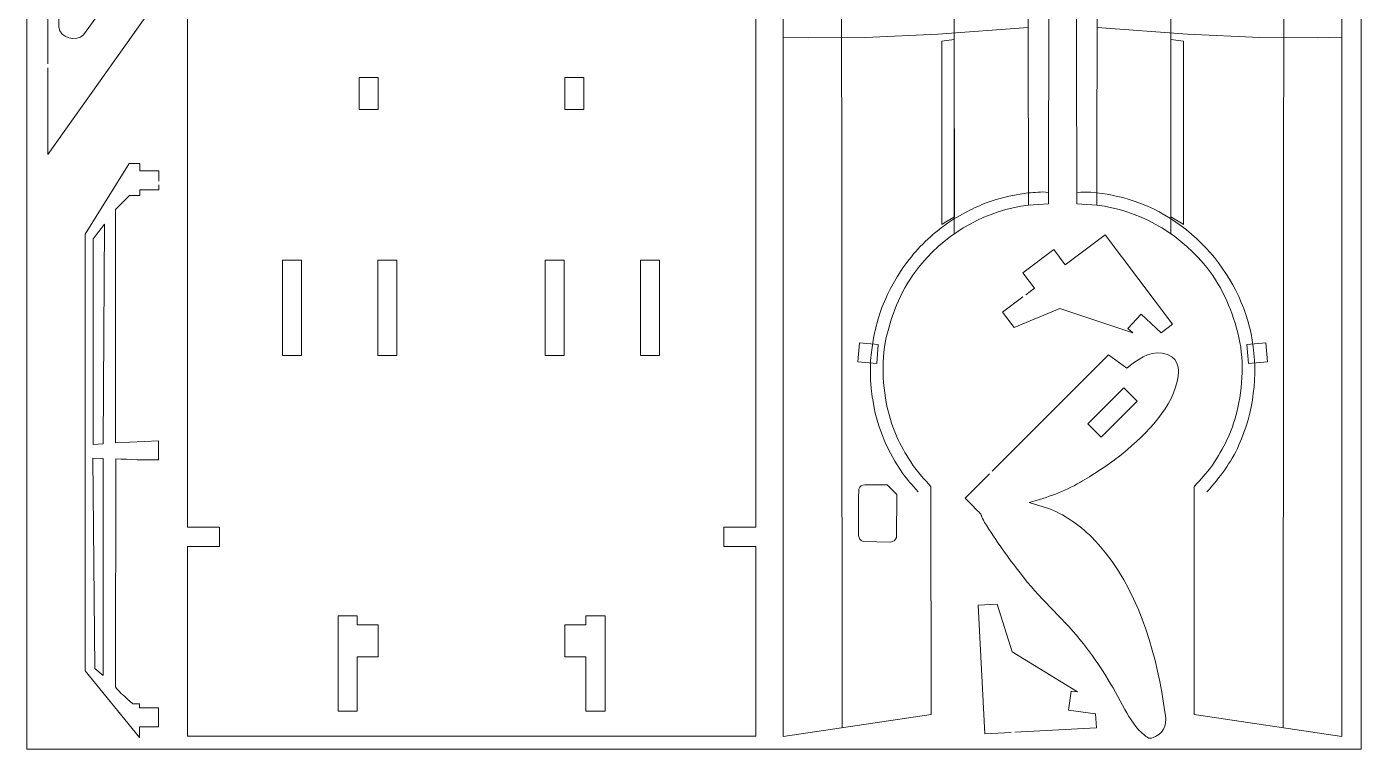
# Model space of a CAD drawing. Header units: centimetres. Extents: x -72 to 73, y -15 to 15.
# Drawn here: x -72.5 to -51.5, y -14.85 to -3.49 of the extents above; entities that cross this region are included whole.
import ezdxf

# ---------------------------------------------------------------- set-up
doc = ezdxf.new("R2010")
doc.units = ezdxf.units.CM
doc.header["$MEASUREMENT"] = 0
doc.layers.add('Camada 1', color=7, linetype='Continuous')

msp = doc.modelspace()

# ---------------------------------------------------------------- linework, layer by layer
at = {"layer": 'Camada 1', "color": 1, "lineweight": 9}
for points, knots in [([(-72.5, -14.85), (-72.5, -14.85), (-51.5, -14.85), (-51.5, -14.85), (-51.5, -14.85), (-51.5, -14.85), (-51.5, 14.85), (-51.5, 14.85), (-51.5, 14.85), (-51.5, 14.85), (-72.5, 14.85), (-72.5, 14.85), (-72.5, 14.85), (-72.5, 14.85), (-72.5, -14.85), (-72.5, -14.85), (-72.5, -14.85), (-72.5, -14.85), (-72.5, -14.85), (-72.5, -14.85)], [0, 0, 0, 0, 0.16666667, 0.16666667, 0.16666667, 0.16666667, 0.33333333, 0.33333333, 0.33333333, 0.33333333, 0.5, 0.5, 0.5, 0.5, 0.66666667, 0.66666667, 0.66666667, 0.66666667, 1, 1, 1, 1]), ([(-56.7361, -6.29), (-56.7361, -6.29), (-56.7567, 4.66358), (-56.7567, 4.66358), (-56.7567, 4.66358), (-56.7567, 4.66358), (-56.75963, 5.3342), (-56.75963, 5.3342)], [0, 0, 0, 0, 0.33333333, 0.33333333, 0.33333333, 0.33333333, 1, 1, 1, 1]), ([(-55.6639, -6.29), (-55.6639, -6.29), (-55.64331, 4.66358), (-55.64331, 4.66358), (-55.64331, 4.66358), (-55.64331, 4.66358), (-55.64037, 5.33421), (-55.64037, 5.33421)], [0, 0, 0, 0, 0.33333333, 0.33333333, 0.33333333, 0.33333333, 1, 1, 1, 1]), ([(-56.74199, -3.49572), (-56.74199, -3.49572), (-58.16266, -3.60455), (-58.16266, -3.60455), (-58.16266, -3.60455), (-58.16266, -3.60455), (-59.30096, -3.6575), (-59.30096, -3.6575), (-59.30096, -3.6575), (-59.30096, -3.6575), (-60.20394, -3.66044), (-60.20394, -3.66044), (-60.20394, -3.66044), (-60.20394, -3.66044), (-60.59516, -3.64868), (-60.59516, -3.64868)], [0, 0, 0, 0, 0.2, 0.2, 0.2, 0.2, 0.4, 0.4, 0.4, 0.4, 0.6, 0.6, 0.6, 0.6, 1, 1, 1, 1]), ([(-55.65802, -3.49572), (-55.65802, -3.49572), (-54.23735, -3.60455), (-54.23735, -3.60455), (-54.23735, -3.60455), (-54.23735, -3.60455), (-53.09904, -3.65749), (-53.09904, -3.65749), (-53.09904, -3.65749), (-53.09904, -3.65749), (-52.19606, -3.66044), (-52.19606, -3.66044), (-52.19606, -3.66044), (-52.19606, -3.66044), (-51.80485, -3.64868), (-51.80485, -3.64868)], [0, 0, 0, 0, 0.2, 0.2, 0.2, 0.2, 0.4, 0.4, 0.4, 0.4, 0.6, 0.6, 0.6, 0.6, 1, 1, 1, 1]), ([(-57.90381, -3.68691), (-57.90381, -3.68691), (-57.90088, -6.47531), (-57.90088, -6.47531), (-57.90088, -6.47531), (-57.90088, -6.47531), (-58.07148, -6.57531), (-58.07148, -6.57531), (-58.07148, -6.57531), (-58.07148, -6.57531), (-58.10089, -6.59884), (-58.10089, -6.59884), (-58.10089, -6.59884), (-58.10089, -6.59884), (-58.10089, -3.71044), (-58.10089, -3.71044), (-58.10089, -3.71044), (-58.10089, -3.71044), (-57.90381, -3.68691), (-57.90381, -3.68691)], [0, 0, 0, 0, 0.16666667, 0.16666667, 0.16666667, 0.16666667, 0.33333333, 0.33333333, 0.33333333, 0.33333333, 0.5, 0.5, 0.5, 0.5, 0.66666667, 0.66666667, 0.66666667, 0.66666667, 1, 1, 1, 1]), ([(-54.49619, -3.68691), (-54.49619, -3.68691), (-54.49913, -6.47531), (-54.49913, -6.47531), (-54.49913, -6.47531), (-54.49913, -6.47531), (-54.32853, -6.57531), (-54.32853, -6.57531), (-54.32853, -6.57531), (-54.32853, -6.57531), (-54.29911, -6.59884), (-54.29911, -6.59884), (-54.29911, -6.59884), (-54.29911, -6.59884), (-54.29911, -3.71044), (-54.29911, -3.71044), (-54.29911, -3.71044), (-54.29911, -3.71044), (-54.49619, -3.68691), (-54.49619, -3.68691)], [0, 0, 0, 0, 0.16666667, 0.16666667, 0.16666667, 0.16666667, 0.33333333, 0.33333333, 0.33333333, 0.33333333, 0.5, 0.5, 0.5, 0.5, 0.66666667, 0.66666667, 0.66666667, 0.66666667, 1, 1, 1, 1]), ([(-58.4715, -10.80203), (-58.57768, -10.68035), (-58.63105, -10.62753), (-58.71858, -10.50495), (-58.71858, -10.50495), (-58.71858, -10.50495), (-58.83917, -10.31965), (-58.83917, -10.31965), (-58.83917, -10.31965), (-58.83917, -10.31965), (-58.90976, -10.19317), (-58.90976, -10.19317), (-58.90976, -10.19317), (-58.90976, -10.19317), (-58.97447, -10.06375), (-58.97447, -10.06375), (-58.97447, -10.06375), (-59.05931, -9.85245), (-59.12181, -9.71312), (-59.16564, -9.47842), (-59.16564, -9.47842), (-59.20254, -9.28092), (-59.20893, -9.24274), (-59.22155, -9.04017), (-59.22155, -9.04017), (-59.22815, -8.9342), (-59.22663, -8.74987), (-59.21272, -8.64602), (-59.21272, -8.64602), (-59.21272, -8.64602), (-59.18331, -8.41366), (-59.18331, -8.41366), (-59.18331, -8.41366), (-59.11883, -8.09814), (-59.05447, -7.89243), (-58.90976, -7.60184), (-58.90976, -7.60184), (-58.90976, -7.60184), (-58.80386, -7.41948), (-58.80386, -7.41948), (-58.80386, -7.41948), (-58.80386, -7.41948), (-58.74211, -7.31947), (-58.74211, -7.31947), (-58.74211, -7.31947), (-58.67787, -7.21919), (-58.55898, -7.07352), (-58.47738, -6.98417), (-58.47738, -6.98417), (-58.28054, -6.76862), (-58.03216, -6.56913), (-57.7744, -6.43119), (-57.7744, -6.43119), (-57.67055, -6.37561), (-57.58137, -6.32645), (-57.4685, -6.28413), (-57.4685, -6.28413), (-57.4685, -6.28413), (-57.40085, -6.25765), (-57.40085, -6.25765), (-57.40085, -6.25765), (-57.40085, -6.25765), (-57.26259, -6.20764), (-57.26259, -6.20764), (-57.26259, -6.20764), (-57.26259, -6.20764), (-57.04495, -6.14882), (-57.04495, -6.14882), (-57.04495, -6.14882), (-57.04495, -6.14882), (-56.74787, -6.09882), (-56.74787, -6.09882), (-56.74787, -6.09882), (-56.63323, -6.09882), (-56.54414, -6.07114), (-56.42432, -6.09293)], [0, 0, 0, 0, 0.05, 0.05, 0.05, 0.05, 0.1, 0.1, 0.1, 0.1, 0.15, 0.15, 0.15, 0.15, 0.2, 0.2, 0.2, 0.2, 0.25, 0.25, 0.25, 0.25, 0.3, 0.3, 0.3, 0.3, 0.35, 0.35, 0.35, 0.35, 0.4, 0.4, 0.4, 0.4, 0.45, 0.45, 0.45, 0.45, 0.5, 0.5, 0.5, 0.5, 0.55, 0.55, 0.55, 0.55, 0.6, 0.6, 0.6, 0.6, 0.65, 0.65, 0.65, 0.65, 0.7, 0.7, 0.7, 0.7, 0.75, 0.75, 0.75, 0.75, 0.8, 0.8, 0.8, 0.8, 0.85, 0.85, 0.85, 0.85, 0.9, 0.9, 0.9, 0.9, 1, 1, 1, 1]), ([(-53.9285, -10.80203), (-53.7177, -10.56047), (-53.55778, -10.35774), (-53.42553, -10.06375), (-53.42553, -10.06375), (-53.19357, -9.54813), (-53.12402, -8.97458), (-53.2167, -8.41365), (-53.2167, -8.41365), (-53.39655, -7.3251), (-54.27378, -6.38533), (-55.35506, -6.14881), (-55.35506, -6.14881), (-55.5115, -6.11459), (-55.82292, -6.06515), (-55.97568, -6.09293)], [0, 0, 0, 0, 0.2, 0.2, 0.2, 0.2, 0.4, 0.4, 0.4, 0.4, 0.6, 0.6, 0.6, 0.6, 1, 1, 1, 1]), ([(-58.90976, -11.59031), (-58.90976, -11.59031), (-59.3392, -11.58443), (-59.3392, -11.58443), (-59.3392, -11.58443), (-59.38794, -11.5677), (-59.40123, -11.53318), (-59.40978, -11.4903), (-59.40978, -11.4903), (-59.40978, -11.39942), (-59.4174, -10.79565), (-59.40391, -10.75791), (-59.40391, -10.75791), (-59.38859, -10.71506), (-59.35393, -10.69246), (-59.30979, -10.69026), (-59.30979, -10.69026), (-59.30979, -10.69026), (-58.95976, -10.69026), (-58.95976, -10.69026), (-58.95976, -10.69026), (-58.95976, -10.69026), (-58.80975, -10.84027), (-58.80975, -10.84027), (-58.80975, -10.84027), (-58.80975, -10.84027), (-58.8127, -11.51972), (-58.8127, -11.51972), (-58.8127, -11.51972), (-58.82472, -11.56129), (-58.86904, -11.58664), (-58.90976, -11.59031)], [0, 0, 0, 0, 0.11111111, 0.11111111, 0.11111111, 0.11111111, 0.22222222, 0.22222222, 0.22222222, 0.22222222, 0.33333333, 0.33333333, 0.33333333, 0.33333333, 0.44444444, 0.44444444, 0.44444444, 0.44444444, 0.55555556, 0.55555556, 0.55555556, 0.55555556, 0.66666667, 0.66666667, 0.66666667, 0.66666667, 0.77777778, 0.77777778, 0.77777778, 0.77777778, 1, 1, 1, 1])]:
    msp.add_open_spline(points, degree=3, knots=knots, dxfattribs=at)
at = {"layer": 'Camada 1', "color": 3, "lineweight": 9}
for points, knots in [([(-72.1669, -4.13037), (-72.1669, -4.13037), (-72.16628, -5.49322), (-72.16628, -5.49322), (-72.16628, -5.49322), (-72.16628, -5.49322), (-70.03379, -2.48422), (-70.03379, -2.48422), (-70.03379, -2.48422), (-70.03379, -2.48422), (-69.03373, -1.02825), (-69.03373, -1.02825), (-69.03373, -1.02825), (-69.03373, -1.02825), (-69.02491, 10.13122), (-69.02491, 10.13122), (-69.02491, 10.13122), (-69.02491, 10.13122), (-72.17509, 14.19322), (-72.17509, 14.19322), (-72.17509, 14.19322), (-72.17509, 14.19322), (-72.16693, -4.07154), (-72.16693, -4.07154)], [0, 0, 0, 0, 0.14285714, 0.14285714, 0.14285714, 0.14285714, 0.28571429, 0.28571429, 0.28571429, 0.28571429, 0.42857143, 0.42857143, 0.42857143, 0.42857143, 0.57142857, 0.57142857, 0.57142857, 0.57142857, 0.71428571, 0.71428571, 0.71428571, 0.71428571, 1, 1, 1, 1]), ([(-56.4155, 5.30479), (-56.80419, 5.33801), (-57.0135, 5.35168), (-57.32438, 5.48127), (-57.32438, 5.48127), (-57.32438, 5.48127), (-57.76558, 5.68423), (-57.76558, 5.68423), (-57.76558, 5.68423), (-57.90637, 5.75443), (-58.12828, 5.94984), (-58.25678, 6.07837), (-58.25678, 6.07837), (-59.03409, 6.85581), (-59.23649, 8.06974), (-58.74503, 9.05207), (-58.74503, 9.05207), (-58.70819, 9.12571), (-58.56227, 9.35372), (-58.55386, 9.38444), (-58.55386, 9.38444), (-58.55386, 9.38444), (-58.55386, 12.34637), (-58.55386, 12.34637), (-58.55386, 12.34637), (-58.55386, 12.34637), (-58.83623, 12.34637), (-58.83623, 12.34637), (-58.83623, 12.34637), (-58.83623, 12.34637), (-58.83623, 11.9287), (-58.83623, 11.9287), (-58.83623, 11.9287), (-58.83623, 11.9287), (-59.78628, 11.9287), (-59.78628, 11.9287), (-59.78628, 11.9287), (-59.78628, 11.9287), (-59.78628, 12.31402), (-59.78628, 12.31402), (-59.78628, 12.31402), (-59.86981, 12.28618), (-59.93224, 12.19491), (-59.95394, 12.10813), (-59.95394, 12.10813), (-59.95394, 12.10813), (-60.08042, 11.31691), (-60.08042, 11.31691), (-60.08042, 11.31691), (-60.35593, 9.40993), (-60.46279, 7.45746), (-60.5628, 5.53422), (-60.5628, 5.53422), (-60.5628, 5.53422), (-60.40102, 5.41068), (-60.40102, 5.41068), (-60.40102, 5.41068), (-60.44318, 5.35589), (-60.56206, 5.22252), (-60.58045, 5.16066), (-60.58045, 5.16066), (-60.60225, 5.08731), (-60.59516, 4.46401), (-60.59516, 4.45768), (-60.59516, 4.45768), (-60.59516, 4.45768), (-60.29514, 4.45768), (-60.29514, 4.45768), (-60.29514, 4.45768), (-60.29514, 4.45768), (-60.29514, 4.15472), (-60.29514, 4.15472), (-60.29514, 4.15472), (-60.29514, 4.15472), (-60.59516, 4.15472), (-60.59516, 4.15472), (-60.59516, 4.15472), (-60.59516, -2.11231), (-60.59516, -8.37934), (-60.59516, -14.64637), (-60.59516, -14.64637), (-60.59516, -14.64637), (-58.26855, -14.30223), (-58.26855, -14.30223), (-58.26855, -14.30223), (-58.26855, -14.30223), (-58.27149, -10.71967), (-58.27149, -10.71967), (-58.27149, -10.71967), (-58.27724, -10.70436), (-58.49083, -10.4844), (-58.5568, -10.38141), (-58.5568, -10.38141), (-58.73485, -10.10444), (-58.85976, -9.87553), (-58.94212, -9.54607), (-58.94212, -9.54607), (-59.03898, -9.15864), (-59.0598, -8.68893), (-58.95682, -8.30188), (-58.95682, -8.30188), (-58.84702, -7.88922), (-58.69915, -7.54534), (-58.41561, -7.21064), (-58.41561, -7.21064), (-57.98276, -6.69968), (-57.38523, -6.36941), (-56.7361, -6.29294), (-56.7361, -6.29294), (-56.7361, -6.29294), (-56.42432, -6.27235), (-56.42432, -6.27235), (-56.42432, -6.27235), (-56.42432, -6.27235), (-56.40373, 3.49586), (-56.40373, 3.49586), (-56.40373, 3.49586), (-56.40373, 3.49586), (-56.4155, 5.30479), (-56.4155, 5.30479)], [0, 0, 0, 0, 0.03225806, 0.03225806, 0.03225806, 0.03225806, 0.06451613, 0.06451613, 0.06451613, 0.06451613, 0.09677419, 0.09677419, 0.09677419, 0.09677419, 0.12903226, 0.12903226, 0.12903226, 0.12903226, 0.16129032, 0.16129032, 0.16129032, 0.16129032, 0.19354839, 0.19354839, 0.19354839, 0.19354839, 0.22580645, 0.22580645, 0.22580645, 0.22580645, 0.25806452, 0.25806452, 0.25806452, 0.25806452, 0.29032258, 0.29032258, 0.29032258, 0.29032258, 0.32258065, 0.32258065, 0.32258065, 0.32258065, 0.35483871, 0.35483871, 0.35483871, 0.35483871, 0.38709677, 0.38709677, 0.38709677, 0.38709677, 0.41935484, 0.41935484, 0.41935484, 0.41935484, 0.4516129, 0.4516129, 0.4516129, 0.4516129, 0.48387097, 0.48387097, 0.48387097, 0.48387097, 0.51612903, 0.51612903, 0.51612903, 0.51612903, 0.5483871, 0.5483871, 0.5483871, 0.5483871, 0.58064516, 0.58064516, 0.58064516, 0.58064516, 0.61290323, 0.61290323, 0.61290323, 0.61290323, 0.64516129, 0.64516129, 0.64516129, 0.64516129, 0.67741935, 0.67741935, 0.67741935, 0.67741935, 0.70967742, 0.70967742, 0.70967742, 0.70967742, 0.74193548, 0.74193548, 0.74193548, 0.74193548, 0.77419355, 0.77419355, 0.77419355, 0.77419355, 0.80645161, 0.80645161, 0.80645161, 0.80645161, 0.83870968, 0.83870968, 0.83870968, 0.83870968, 0.87096774, 0.87096774, 0.87096774, 0.87096774, 0.90322581, 0.90322581, 0.90322581, 0.90322581, 0.93548387, 0.93548387, 0.93548387, 0.93548387, 1, 1, 1, 1]), ([(-55.9845, 5.30479), (-55.59582, 5.33802), (-55.3865, 5.35168), (-55.07563, 5.48127), (-55.07563, 5.48127), (-55.07563, 5.48127), (-54.63443, 5.68423), (-54.63443, 5.68423), (-54.63443, 5.68423), (-54.49364, 5.75443), (-54.27172, 5.94984), (-54.14322, 6.07837), (-54.14322, 6.07837), (-53.36591, 6.85581), (-53.16351, 8.06975), (-53.65497, 9.05207), (-53.65497, 9.05207), (-53.69182, 9.12572), (-53.83774, 9.35372), (-53.84615, 9.38444), (-53.84615, 9.38444), (-53.84615, 9.38444), (-53.84615, 12.34638), (-53.84615, 12.34638), (-53.84615, 12.34638), (-53.84615, 12.34638), (-53.56378, 12.34638), (-53.56378, 12.34638), (-53.56378, 12.34638), (-53.56378, 12.34638), (-53.56378, 11.92871), (-53.56378, 11.92871), (-53.56378, 11.92871), (-53.56378, 11.92871), (-52.61372, 11.92871), (-52.61372, 11.92871), (-52.61372, 11.92871), (-52.61372, 11.92871), (-52.61372, 12.31402), (-52.61372, 12.31402), (-52.61372, 12.31402), (-52.5302, 12.28618), (-52.46776, 12.19491), (-52.44606, 12.10813), (-52.44606, 12.10813), (-52.44606, 12.10813), (-52.31958, 11.31691), (-52.31958, 11.31691), (-52.31958, 11.31691), (-52.04407, 9.40993), (-51.93722, 7.45746), (-51.8372, 5.53422), (-51.8372, 5.53422), (-51.8372, 5.53422), (-51.99898, 5.41068), (-51.99898, 5.41068), (-51.99898, 5.41068), (-51.95682, 5.35589), (-51.83795, 5.22253), (-51.81956, 5.16067), (-51.81956, 5.16067), (-51.79776, 5.08731), (-51.80485, 4.46401), (-51.80485, 4.45768), (-51.80485, 4.45768), (-51.80485, 4.45768), (-52.10487, 4.45768), (-52.10487, 4.45768), (-52.10487, 4.45768), (-52.10487, 4.45768), (-52.10487, 4.15472), (-52.10487, 4.15472), (-52.10487, 4.15472), (-52.10487, 4.15472), (-51.80485, 4.15472), (-51.80485, 4.15472), (-51.80485, 4.15472), (-51.80485, -2.11231), (-51.80485, -8.37934), (-51.80485, -14.64637), (-51.80485, -14.64637), (-51.80485, -14.64637), (-54.13146, -14.30223), (-54.13146, -14.30223), (-54.13146, -14.30223), (-54.13146, -14.30223), (-54.12852, -10.71967), (-54.12852, -10.71967), (-54.12852, -10.71967), (-54.12276, -10.70436), (-53.90918, -10.4844), (-53.84321, -10.38141), (-53.84321, -10.38141), (-53.66515, -10.10444), (-53.54025, -9.87553), (-53.45789, -9.54607), (-53.45789, -9.54607), (-53.36103, -9.15864), (-53.3402, -8.68893), (-53.44318, -8.30188), (-53.44318, -8.30188), (-53.55298, -7.88921), (-53.70086, -7.54533), (-53.98439, -7.21064), (-53.98439, -7.21064), (-54.41724, -6.69968), (-55.01477, -6.36941), (-55.6639, -6.29294), (-55.6639, -6.29294), (-55.6639, -6.29294), (-55.97568, -6.27235), (-55.97568, -6.27235), (-55.97568, -6.27235), (-55.97568, -6.27235), (-55.99627, 3.49587), (-55.99627, 3.49587), (-55.99627, 3.49587), (-55.99627, 3.49587), (-55.9845, 5.30479), (-55.9845, 5.30479)], [0, 0, 0, 0, 0.03225806, 0.03225806, 0.03225806, 0.03225806, 0.06451613, 0.06451613, 0.06451613, 0.06451613, 0.09677419, 0.09677419, 0.09677419, 0.09677419, 0.12903226, 0.12903226, 0.12903226, 0.12903226, 0.16129032, 0.16129032, 0.16129032, 0.16129032, 0.19354839, 0.19354839, 0.19354839, 0.19354839, 0.22580645, 0.22580645, 0.22580645, 0.22580645, 0.25806452, 0.25806452, 0.25806452, 0.25806452, 0.29032258, 0.29032258, 0.29032258, 0.29032258, 0.32258065, 0.32258065, 0.32258065, 0.32258065, 0.35483871, 0.35483871, 0.35483871, 0.35483871, 0.38709677, 0.38709677, 0.38709677, 0.38709677, 0.41935484, 0.41935484, 0.41935484, 0.41935484, 0.4516129, 0.4516129, 0.4516129, 0.4516129, 0.48387097, 0.48387097, 0.48387097, 0.48387097, 0.51612903, 0.51612903, 0.51612903, 0.51612903, 0.5483871, 0.5483871, 0.5483871, 0.5483871, 0.58064516, 0.58064516, 0.58064516, 0.58064516, 0.61290323, 0.61290323, 0.61290323, 0.61290323, 0.64516129, 0.64516129, 0.64516129, 0.64516129, 0.67741935, 0.67741935, 0.67741935, 0.67741935, 0.70967742, 0.70967742, 0.70967742, 0.70967742, 0.74193548, 0.74193548, 0.74193548, 0.74193548, 0.77419355, 0.77419355, 0.77419355, 0.77419355, 0.80645161, 0.80645161, 0.80645161, 0.80645161, 0.83870968, 0.83870968, 0.83870968, 0.83870968, 0.87096774, 0.87096774, 0.87096774, 0.87096774, 0.90322581, 0.90322581, 0.90322581, 0.90322581, 0.93548387, 0.93548387, 0.93548387, 0.93548387, 1, 1, 1, 1]), ([(-71.75742, 5.23388), (-71.75742, 5.23388), (-69.31905, 5.6839), (-69.31905, 5.6839), (-69.31905, 5.6839), (-69.31905, 5.6839), (-69.32494, -0.39586), (-69.32494, -0.39586), (-69.32494, -0.39586), (-69.32494, -0.39586), (-69.43671, -0.69588), (-69.43671, -0.69588), (-69.43671, -0.69588), (-69.43671, -0.69588), (-71.01032, -2.78424), (-71.01032, -2.78424), (-71.01032, -2.78424), (-71.01032, -2.78424), (-71.60742, -3.6137), (-71.60742, -3.6137), (-71.60742, -3.6137), (-71.719, -3.72489), (-71.9831, -3.66641), (-71.99273, -3.4931), (-71.99273, -3.4931), (-71.99273, -3.4931), (-71.99567, 4.9015), (-71.99567, 4.9015), (-71.99567, 4.9015), (-71.99572, 5.12797), (-71.93712, 5.13874), (-71.75742, 5.23388)], [0, 0, 0, 0, 0.11111111, 0.11111111, 0.11111111, 0.11111111, 0.22222222, 0.22222222, 0.22222222, 0.22222222, 0.33333333, 0.33333333, 0.33333333, 0.33333333, 0.44444444, 0.44444444, 0.44444444, 0.44444444, 0.55555556, 0.55555556, 0.55555556, 0.55555556, 0.66666667, 0.66666667, 0.66666667, 0.66666667, 0.77777778, 0.77777778, 0.77777778, 0.77777778, 1, 1, 1, 1]), ([(-61.02916, -11.35897), (-61.02916, -11.35897), (-61.02916, -3.05848), (-61.02916, -3.05848), (-61.02916, -3.05848), (-61.02916, -3.05848), (-61.15858, -3.05848), (-61.15858, -3.05848), (-61.15858, -3.05848), (-61.15858, -3.05848), (-61.15858, -3.05554), (-61.15858, -3.05554), (-61.15858, -3.05554), (-61.15858, -3.05554), (-69.97084, -3.05554), (-69.97084, -3.05554), (-69.97084, -3.05554), (-69.97084, -3.05554), (-69.97084, -11.35897), (-69.97084, -11.35897), (-69.97084, -11.35897), (-69.97084, -11.35897), (-69.46789, -11.35897), (-69.46789, -11.35897), (-69.46789, -11.35897), (-69.46789, -11.35897), (-69.46789, -11.65898), (-69.46789, -11.65898), (-69.46789, -11.65898), (-69.46789, -11.65898), (-69.97084, -11.65898), (-69.97084, -11.65898), (-69.97084, -11.65898), (-69.97084, -11.65898), (-69.97084, -14.64445), (-69.97084, -14.64445), (-69.97084, -14.64445), (-69.97084, -14.64445), (-61.02916, -14.64445), (-61.02916, -14.64445), (-61.02916, -14.64445), (-61.02916, -14.64445), (-61.02916, -11.65898), (-61.02916, -11.65898), (-61.02916, -11.65898), (-61.02916, -11.65898), (-61.53213, -11.65898), (-61.53213, -11.65898), (-61.53213, -11.65898), (-61.53213, -11.65898), (-61.53213, -11.35897), (-61.53213, -11.35897), (-61.53213, -11.35897), (-61.53213, -11.35897), (-61.02916, -11.35897), (-61.02916, -11.35897)], [0, 0, 0, 0, 0.06666667, 0.06666667, 0.06666667, 0.06666667, 0.13333333, 0.13333333, 0.13333333, 0.13333333, 0.2, 0.2, 0.2, 0.2, 0.26666667, 0.26666667, 0.26666667, 0.26666667, 0.33333333, 0.33333333, 0.33333333, 0.33333333, 0.4, 0.4, 0.4, 0.4, 0.46666667, 0.46666667, 0.46666667, 0.46666667, 0.53333333, 0.53333333, 0.53333333, 0.53333333, 0.6, 0.6, 0.6, 0.6, 0.66666667, 0.66666667, 0.66666667, 0.66666667, 0.73333333, 0.73333333, 0.73333333, 0.73333333, 0.8, 0.8, 0.8, 0.8, 0.86666667, 0.86666667, 0.86666667, 0.86666667, 1, 1, 1, 1]), ([(-70.42202, -5.91514), (-70.42202, -5.91514), (-70.42202, -5.75268), (-70.42202, -5.75268), (-70.42202, -5.75268), (-70.42202, -5.75268), (-70.72204, -5.75268), (-70.72204, -5.75268), (-70.72204, -5.75268), (-70.72204, -5.75268), (-70.72204, -5.63503), (-70.72204, -5.63503), (-70.72204, -5.63503), (-70.72204, -5.63503), (-70.88969, -5.63503), (-70.88969, -5.63503), (-70.88969, -5.63503), (-70.88969, -5.63503), (-71.57797, -6.7498), (-71.57797, -6.7498), (-71.57797, -6.7498), (-71.57797, -6.7498), (-71.57797, -13.61784), (-71.57797, -13.61784), (-71.57797, -13.61784), (-71.57797, -13.61784), (-70.72498, -14.66496), (-70.72498, -14.66496), (-70.72498, -14.66496), (-70.72498, -14.66496), (-70.72498, -14.4973), (-70.72498, -14.4973), (-70.72498, -14.4973), (-70.72498, -14.4973), (-70.42496, -14.4973), (-70.42496, -14.4973), (-70.42496, -14.4973), (-70.42496, -14.4973), (-70.42496, -14.19729), (-70.42496, -14.19729), (-70.42496, -14.19729), (-70.42496, -14.19729), (-70.72498, -14.19729), (-70.72498, -14.19729), (-70.72498, -14.19729), (-70.72498, -14.19729), (-70.72498, -14.13258), (-70.72498, -14.13258), (-70.72498, -14.13258), (-70.72498, -14.13258), (-70.83087, -14.13258), (-70.83087, -14.13258), (-70.83087, -14.13258), (-70.83094, -14.13255), (-71.09445, -13.91131), (-71.10147, -13.86785), (-71.10147, -13.86785), (-71.10147, -13.86785), (-71.09853, -10.28235), (-71.09853, -10.28235), (-71.09853, -10.28235), (-70.87363, -10.29298), (-70.65009, -10.3), (-70.42496, -10.3), (-70.42496, -10.3), (-70.42496, -10.3), (-70.42496, -9.99998), (-70.42496, -9.99998), (-70.42496, -9.99998), (-70.42496, -9.99998), (-71.10147, -10.02941), (-71.10147, -10.02941), (-71.10147, -10.02941), (-71.10147, -10.02941), (-71.10147, -6.36155), (-71.10147, -6.36155), (-71.10147, -6.36155), (-71.10147, -6.36155), (-70.88381, -6.14094), (-70.88381, -6.14094), (-70.88381, -6.14094), (-70.88381, -6.14094), (-70.72204, -6.14094), (-70.72204, -6.14094), (-70.72204, -6.14094), (-70.72204, -6.14094), (-70.72204, -6.0527), (-70.72204, -6.0527), (-70.72204, -6.0527), (-70.72204, -6.0527), (-70.42202, -6.0527), (-70.42202, -6.0527), (-70.42202, -6.0527), (-70.42202, -6.0527), (-70.42202, -5.97397), (-70.42202, -5.97397)], [0, 0, 0, 0, 0.04, 0.04, 0.04, 0.04, 0.08, 0.08, 0.08, 0.08, 0.12, 0.12, 0.12, 0.12, 0.16, 0.16, 0.16, 0.16, 0.2, 0.2, 0.2, 0.2, 0.24, 0.24, 0.24, 0.24, 0.28, 0.28, 0.28, 0.28, 0.32, 0.32, 0.32, 0.32, 0.36, 0.36, 0.36, 0.36, 0.4, 0.4, 0.4, 0.4, 0.44, 0.44, 0.44, 0.44, 0.48, 0.48, 0.48, 0.48, 0.52, 0.52, 0.52, 0.52, 0.56, 0.56, 0.56, 0.56, 0.6, 0.6, 0.6, 0.6, 0.64, 0.64, 0.64, 0.64, 0.68, 0.68, 0.68, 0.68, 0.72, 0.72, 0.72, 0.72, 0.76, 0.76, 0.76, 0.76, 0.8, 0.8, 0.8, 0.8, 0.84, 0.84, 0.84, 0.84, 0.88, 0.88, 0.88, 0.88, 0.92, 0.92, 0.92, 0.92, 1, 1, 1, 1]), ([(-56.78094, -7.70046), (-56.78094, -7.70046), (-56.64202, -7.59578), (-56.64202, -7.59578), (-56.64202, -7.59578), (-56.64202, -7.59578), (-56.82435, -7.35382), (-56.82435, -7.35382), (-56.82435, -7.35382), (-56.82435, -7.35382), (-56.34044, -6.98917), (-56.34044, -6.98917), (-56.34044, -6.98917), (-56.34044, -6.98917), (-56.15812, -7.23113), (-56.15812, -7.23113), (-56.15812, -7.23113), (-56.15812, -7.23113), (-55.53092, -6.7585), (-55.53092, -6.7585), (-55.53092, -6.7585), (-55.53092, -6.7585), (-54.4706, -8.16559), (-54.4706, -8.16559), (-54.4706, -8.16559), (-54.4706, -8.16559), (-54.64679, -8.29836), (-54.64679, -8.29836), (-54.64679, -8.29836), (-54.64679, -8.29836), (-54.9651, -8.00788), (-54.9651, -8.00788), (-54.9651, -8.00788), (-54.9651, -8.00788), (-55.17107, -8.23306), (-55.17107, -8.23306), (-55.17107, -8.23306), (-55.17107, -8.23306), (-55.09622, -8.29819), (-55.09622, -8.29819), (-55.09622, -8.29819), (-55.09622, -8.29819), (-56.24186, -7.91665), (-56.24186, -7.91665), (-56.24186, -7.91665), (-56.24186, -7.91665), (-56.96475, -8.21831), (-56.96475, -8.21831), (-56.96475, -8.21831), (-56.96475, -8.21831), (-57.14707, -7.97636), (-57.14707, -7.97636), (-57.14707, -7.97636), (-57.14707, -7.97636), (-56.82792, -7.73586), (-56.82792, -7.73586)], [0, 0, 0, 0, 0.06666667, 0.06666667, 0.06666667, 0.06666667, 0.13333333, 0.13333333, 0.13333333, 0.13333333, 0.2, 0.2, 0.2, 0.2, 0.26666667, 0.26666667, 0.26666667, 0.26666667, 0.33333333, 0.33333333, 0.33333333, 0.33333333, 0.4, 0.4, 0.4, 0.4, 0.46666667, 0.46666667, 0.46666667, 0.46666667, 0.53333333, 0.53333333, 0.53333333, 0.53333333, 0.6, 0.6, 0.6, 0.6, 0.66666667, 0.66666667, 0.66666667, 0.66666667, 0.73333333, 0.73333333, 0.73333333, 0.73333333, 0.8, 0.8, 0.8, 0.8, 0.86666667, 0.86666667, 0.86666667, 0.86666667, 1, 1, 1, 1]), ([(-57.35097, -10.51588), (-57.35097, -10.51588), (-57.73422, -10.89914), (-57.73422, -10.89914), (-57.73422, -10.89914), (-57.33329, -11.30669), (-57.57816, -11.04461), (-57.39728, -11.32759), (-57.39728, -11.32759), (-57.19192, -11.64888), (-57.04576, -11.8512), (-56.80453, -12.15744), (-56.80453, -12.15744), (-56.51975, -12.51898), (-56.15741, -12.8264), (-55.87276, -13.18905), (-55.87276, -13.18905), (-55.60778, -13.52663), (-55.41931, -13.84877), (-55.21969, -14.22481), (-55.21969, -14.22481), (-55.14663, -14.36394), (-55.03877, -14.52913), (-54.91395, -14.62622), (-54.91395, -14.62622), (-54.85751, -14.67011), (-54.83801, -14.70057), (-54.73924, -14.65118), (-54.73924, -14.65118), (-54.58264, -14.57289), (-54.55795, -14.41786), (-54.58949, -14.26017), (-54.58949, -14.26017), (-54.58949, -14.26017), (-54.63733, -13.95027), (-54.63733, -13.95027), (-54.63733, -13.95027), (-54.80036, -13.07588), (-55.10693, -12.14957), (-55.74797, -11.50853), (-55.74797, -11.50853), (-55.93723, -11.31927), (-56.18407, -11.1496), (-56.4364, -11.05721), (-56.4364, -11.05721), (-56.4364, -11.05721), (-56.72757, -10.96984), (-56.72757, -10.96984), (-56.72757, -10.96984), (-56.41997, -10.88112), (-56.19666, -10.80807), (-55.91852, -10.64747), (-55.91852, -10.64747), (-55.75029, -10.55034), (-55.48204, -10.37856), (-55.32576, -10.25439), (-55.32576, -10.25439), (-54.94421, -9.95122), (-54.51571, -9.55165), (-54.39607, -9.06679), (-54.39607, -9.06679), (-54.35115, -8.84264), (-54.37527, -8.66295), (-54.63525, -8.61962), (-54.63525, -8.61962), (-54.84496, -8.58468), (-55.0352, -8.73381), (-55.19056, -8.85466), (-55.19056, -8.85466), (-55.19056, -8.85466), (-55.47967, -8.64458), (-55.47967, -8.64458), (-55.47967, -8.64458), (-55.47967, -8.64458), (-57.30937, -10.47428), (-57.30937, -10.47428)], [0, 0, 0, 0, 0.05, 0.05, 0.05, 0.05, 0.1, 0.1, 0.1, 0.1, 0.15, 0.15, 0.15, 0.15, 0.2, 0.2, 0.2, 0.2, 0.25, 0.25, 0.25, 0.25, 0.3, 0.3, 0.3, 0.3, 0.35, 0.35, 0.35, 0.35, 0.4, 0.4, 0.4, 0.4, 0.45, 0.45, 0.45, 0.45, 0.5, 0.5, 0.5, 0.5, 0.55, 0.55, 0.55, 0.55, 0.6, 0.6, 0.6, 0.6, 0.65, 0.65, 0.65, 0.65, 0.7, 0.7, 0.7, 0.7, 0.75, 0.75, 0.75, 0.75, 0.8, 0.8, 0.8, 0.8, 0.85, 0.85, 0.85, 0.85, 0.9, 0.9, 0.9, 0.9, 1, 1, 1, 1]), ([(-56.95104, -14.58162), (-56.95104, -14.58162), (-55.66879, -14.51442), (-55.66879, -14.51442), (-55.66879, -14.51442), (-55.66879, -14.51442), (-55.68033, -14.29411), (-55.68033, -14.29411), (-55.68033, -14.29411), (-55.68033, -14.29411), (-56.10762, -14.23403), (-56.10762, -14.23403), (-56.10762, -14.23403), (-56.10762, -14.23403), (-56.06736, -13.93443), (-56.06736, -13.93443), (-56.06736, -13.93443), (-56.06736, -13.93443), (-55.96657, -13.94682), (-55.96657, -13.94682), (-55.96657, -13.94682), (-55.96657, -13.94682), (-56.99509, -13.3174), (-56.99509, -13.3174), (-56.99509, -13.3174), (-56.99509, -13.3174), (-57.22867, -12.56973), (-57.22867, -12.56973), (-57.22867, -12.56973), (-57.22867, -12.56973), (-57.53121, -12.58559), (-57.53121, -12.58559), (-57.53121, -12.58559), (-57.53121, -12.58559), (-57.4253, -14.60647), (-57.4253, -14.60647), (-57.4253, -14.60647), (-57.4253, -14.60647), (-57.00979, -14.58469), (-57.00979, -14.58469)], [0, 0, 0, 0, 0.09090909, 0.09090909, 0.09090909, 0.09090909, 0.18181818, 0.18181818, 0.18181818, 0.18181818, 0.27272727, 0.27272727, 0.27272727, 0.27272727, 0.36363636, 0.36363636, 0.36363636, 0.36363636, 0.45454545, 0.45454545, 0.45454545, 0.45454545, 0.54545455, 0.54545455, 0.54545455, 0.54545455, 0.63636364, 0.63636364, 0.63636364, 0.63636364, 0.72727273, 0.72727273, 0.72727273, 0.72727273, 0.81818182, 0.81818182, 0.81818182, 0.81818182, 1, 1, 1, 1])]:
    msp.add_open_spline(points, degree=3, knots=knots, dxfattribs=at)
for points in [[(-59.68922, 11.9287), (-59.68922, 11.9287), (-59.66863, -14.50813), (-59.66863, -14.50813)], [(-52.71079, 11.92871), (-52.71079, 11.92871), (-52.73138, -14.50812), (-52.73138, -14.50812)], [(-57.90381, -6.74003), (-57.90381, -6.74003), (-57.90381, 5.7754), (-57.90381, 5.7754)], [(-54.49619, -6.74002), (-54.49619, -6.74002), (-54.49619, 5.77541), (-54.49619, 5.77541)]]:
    msp.add_open_spline(points, degree=3, dxfattribs=at)
at = {"layer": 'Camada 1', "lineweight": 9}
for points, knots in [([(-67.2707, -4.28503), (-67.2707, -4.28503), (-66.97068, -4.28503), (-66.97068, -4.28503), (-66.97068, -4.28503), (-66.97068, -4.28503), (-66.97068, -4.78505), (-66.97068, -4.78505), (-66.97068, -4.78505), (-66.97068, -4.78505), (-67.2707, -4.78505), (-67.2707, -4.78505), (-67.2707, -4.78505), (-67.2707, -4.78505), (-67.2707, -4.28503), (-67.2707, -4.28503)], [0, 0, 0, 0, 0.2, 0.2, 0.2, 0.2, 0.4, 0.4, 0.4, 0.4, 0.6, 0.6, 0.6, 0.6, 1, 1, 1, 1]), ([(-64.03228, -4.28503), (-64.03228, -4.28503), (-64.03228, -4.78505), (-64.03228, -4.78505), (-64.03228, -4.78505), (-64.03228, -4.78505), (-63.73226, -4.78505), (-63.73226, -4.78505), (-63.73226, -4.78505), (-63.73226, -4.78505), (-63.73226, -4.28503), (-63.73226, -4.28503), (-63.73226, -4.28503), (-63.73226, -4.28503), (-64.03228, -4.28503), (-64.03228, -4.28503)], [0, 0, 0, 0, 0.2, 0.2, 0.2, 0.2, 0.4, 0.4, 0.4, 0.4, 0.6, 0.6, 0.6, 0.6, 1, 1, 1, 1]), ([(-71.45443, -6.82039), (-71.45443, -6.82039), (-71.27795, -6.59096), (-71.27795, -6.59096), (-71.27795, -6.59096), (-71.27795, -6.59096), (-71.29854, -10.04411), (-71.29854, -10.04411), (-71.29854, -10.04411), (-71.29854, -10.04411), (-71.45443, -10.05588), (-71.45443, -10.05588), (-71.45443, -10.05588), (-71.45443, -10.05588), (-71.45443, -6.82039), (-71.45443, -6.82039)], [0, 0, 0, 0, 0.2, 0.2, 0.2, 0.2, 0.4, 0.4, 0.4, 0.4, 0.6, 0.6, 0.6, 0.6, 1, 1, 1, 1]), ([(-68.17664, -8.65587), (-68.17664, -8.65587), (-68.47664, -8.65587), (-68.47664, -8.65587), (-68.47664, -8.65587), (-68.47664, -8.65587), (-68.47664, -7.15872), (-68.47664, -7.15872), (-68.47664, -7.15872), (-68.47664, -7.15872), (-68.17664, -7.15578), (-68.17664, -7.15578), (-68.17664, -7.15578), (-68.17664, -7.15578), (-68.17664, -8.65587), (-68.17664, -8.65587)], [0, 0, 0, 0, 0.2, 0.2, 0.2, 0.2, 0.4, 0.4, 0.4, 0.4, 0.6, 0.6, 0.6, 0.6, 1, 1, 1, 1]), ([(-66.67655, -7.15578), (-66.67655, -7.15578), (-66.67655, -8.65587), (-66.67655, -8.65587), (-66.67655, -8.65587), (-66.67655, -8.65587), (-66.97657, -8.65587), (-66.97657, -8.65587), (-66.97657, -8.65587), (-66.97657, -8.65587), (-66.97657, -7.15872), (-66.97657, -7.15872), (-66.97657, -7.15872), (-66.97657, -7.15872), (-66.67655, -7.15578), (-66.67655, -7.15578)], [0, 0, 0, 0, 0.2, 0.2, 0.2, 0.2, 0.4, 0.4, 0.4, 0.4, 0.6, 0.6, 0.6, 0.6, 1, 1, 1, 1]), ([(-64.0411, -7.15578), (-64.0411, -7.15578), (-64.0411, -8.65587), (-64.0411, -8.65587), (-64.0411, -8.65587), (-64.0411, -8.65587), (-64.34112, -8.65587), (-64.34112, -8.65587), (-64.34112, -8.65587), (-64.34112, -8.65587), (-64.34112, -7.15872), (-64.34112, -7.15872), (-64.34112, -7.15872), (-64.34112, -7.15872), (-64.0411, -7.15578), (-64.0411, -7.15578)], [0, 0, 0, 0, 0.2, 0.2, 0.2, 0.2, 0.4, 0.4, 0.4, 0.4, 0.6, 0.6, 0.6, 0.6, 1, 1, 1, 1]), ([(-62.54101, -7.15578), (-62.54101, -7.15578), (-62.54101, -8.65587), (-62.54101, -8.65587), (-62.54101, -8.65587), (-62.54101, -8.65587), (-62.84103, -8.65587), (-62.84103, -8.65587), (-62.84103, -8.65587), (-62.84103, -8.65587), (-62.84103, -7.15872), (-62.84103, -7.15872), (-62.84103, -7.15872), (-62.84103, -7.15872), (-62.54101, -7.15578), (-62.54101, -7.15578)], [0, 0, 0, 0, 0.2, 0.2, 0.2, 0.2, 0.4, 0.4, 0.4, 0.4, 0.6, 0.6, 0.6, 0.6, 1, 1, 1, 1]), ([(-59.10095, -8.48132), (-59.10095, -8.48132), (-59.12448, -8.78133), (-59.12448, -8.78133), (-59.12448, -8.78133), (-59.12448, -8.78133), (-59.42154, -8.75779), (-59.42154, -8.75779), (-59.42154, -8.75779), (-59.42154, -8.75779), (-59.39803, -8.45779), (-59.39803, -8.45779), (-59.39803, -8.45779), (-59.39803, -8.45779), (-59.10095, -8.48132), (-59.10095, -8.48132)], [0, 0, 0, 0, 0.2, 0.2, 0.2, 0.2, 0.4, 0.4, 0.4, 0.4, 0.6, 0.6, 0.6, 0.6, 1, 1, 1, 1]), ([(-53.29906, -8.48132), (-53.29906, -8.48132), (-53.27553, -8.78132), (-53.27553, -8.78132), (-53.27553, -8.78132), (-53.27553, -8.78132), (-52.97846, -8.75779), (-52.97846, -8.75779), (-52.97846, -8.75779), (-52.97846, -8.75779), (-53.00198, -8.45778), (-53.00198, -8.45778), (-53.00198, -8.45778), (-53.00198, -8.45778), (-53.29906, -8.48132), (-53.29906, -8.48132)], [0, 0, 0, 0, 0.2, 0.2, 0.2, 0.2, 0.4, 0.4, 0.4, 0.4, 0.6, 0.6, 0.6, 0.6, 1, 1, 1, 1]), ([(-55.2384, -9.16455), (-55.2384, -9.16455), (-55.80412, -9.73027), (-55.80412, -9.73027), (-55.80412, -9.73027), (-55.80412, -9.73027), (-55.59198, -9.94241), (-55.59198, -9.94241), (-55.59198, -9.94241), (-55.59198, -9.94241), (-55.02626, -9.37669), (-55.02626, -9.37669), (-55.02626, -9.37669), (-55.02626, -9.37669), (-55.2384, -9.16455), (-55.2384, -9.16455)], [0, 0, 0, 0, 0.2, 0.2, 0.2, 0.2, 0.4, 0.4, 0.4, 0.4, 0.6, 0.6, 0.6, 0.6, 1, 1, 1, 1]), ([(-71.42796, -13.57667), (-71.42796, -13.57667), (-71.46032, -10.27059), (-71.46032, -10.27059), (-71.46032, -10.27059), (-71.46032, -10.27059), (-71.29854, -10.27647), (-71.29854, -10.27647), (-71.29854, -10.27647), (-71.29854, -10.27647), (-71.29854, -13.68844), (-71.29854, -13.68844), (-71.29854, -13.68844), (-71.29854, -13.68844), (-71.42796, -13.57667), (-71.42796, -13.57667)], [0, 0, 0, 0, 0.2, 0.2, 0.2, 0.2, 0.4, 0.4, 0.4, 0.4, 0.6, 0.6, 0.6, 0.6, 1, 1, 1, 1]), ([(-67.30012, -13.39438), (-67.30012, -13.39438), (-66.97068, -13.39438), (-66.97068, -13.39438), (-66.97068, -13.39438), (-66.97068, -13.39438), (-66.97068, -12.89435), (-66.97068, -12.89435), (-66.97068, -12.89435), (-66.97068, -12.89435), (-67.30012, -12.89435), (-67.30012, -12.89435), (-67.30012, -12.89435), (-67.30012, -12.89435), (-67.30012, -12.75022), (-67.30012, -12.75022), (-67.30012, -12.75022), (-67.30012, -12.75022), (-67.60013, -12.75316), (-67.60013, -12.75316), (-67.60013, -12.75316), (-67.60013, -12.75316), (-67.60013, -14.25031), (-67.60013, -14.25031), (-67.60013, -14.25031), (-67.60013, -14.25031), (-67.30012, -14.25031), (-67.30012, -14.25031), (-67.30012, -14.25031), (-67.30012, -14.25031), (-67.30012, -13.39438), (-67.30012, -13.39438)], [0, 0, 0, 0, 0.11111111, 0.11111111, 0.11111111, 0.11111111, 0.22222222, 0.22222222, 0.22222222, 0.22222222, 0.33333333, 0.33333333, 0.33333333, 0.33333333, 0.44444444, 0.44444444, 0.44444444, 0.44444444, 0.55555556, 0.55555556, 0.55555556, 0.55555556, 0.66666667, 0.66666667, 0.66666667, 0.66666667, 0.77777778, 0.77777778, 0.77777778, 0.77777778, 1, 1, 1, 1]), ([(-63.39989, -12.75022), (-63.39989, -12.75022), (-63.39989, -14.25031), (-63.39989, -14.25031), (-63.39989, -14.25031), (-63.39989, -14.25031), (-63.6999, -14.25031), (-63.6999, -14.25031), (-63.6999, -14.25031), (-63.6999, -14.25031), (-63.6999, -13.39438), (-63.6999, -13.39438), (-63.6999, -13.39438), (-63.6999, -13.39438), (-64.03228, -13.39438), (-64.03228, -13.39438), (-64.03228, -13.39438), (-64.03228, -13.39438), (-64.03228, -12.89435), (-64.03228, -12.89435), (-64.03228, -12.89435), (-64.03228, -12.89435), (-63.6999, -12.89435), (-63.6999, -12.89435), (-63.6999, -12.89435), (-63.6999, -12.89435), (-63.6999, -12.75316), (-63.6999, -12.75316), (-63.6999, -12.75316), (-63.6999, -12.75316), (-63.39989, -12.75022), (-63.39989, -12.75022)], [0, 0, 0, 0, 0.11111111, 0.11111111, 0.11111111, 0.11111111, 0.22222222, 0.22222222, 0.22222222, 0.22222222, 0.33333333, 0.33333333, 0.33333333, 0.33333333, 0.44444444, 0.44444444, 0.44444444, 0.44444444, 0.55555556, 0.55555556, 0.55555556, 0.55555556, 0.66666667, 0.66666667, 0.66666667, 0.66666667, 0.77777778, 0.77777778, 0.77777778, 0.77777778, 1, 1, 1, 1])]:
    msp.add_open_spline(points, degree=3, knots=knots, dxfattribs=at)

doc.saveas('drawing.dxf')
